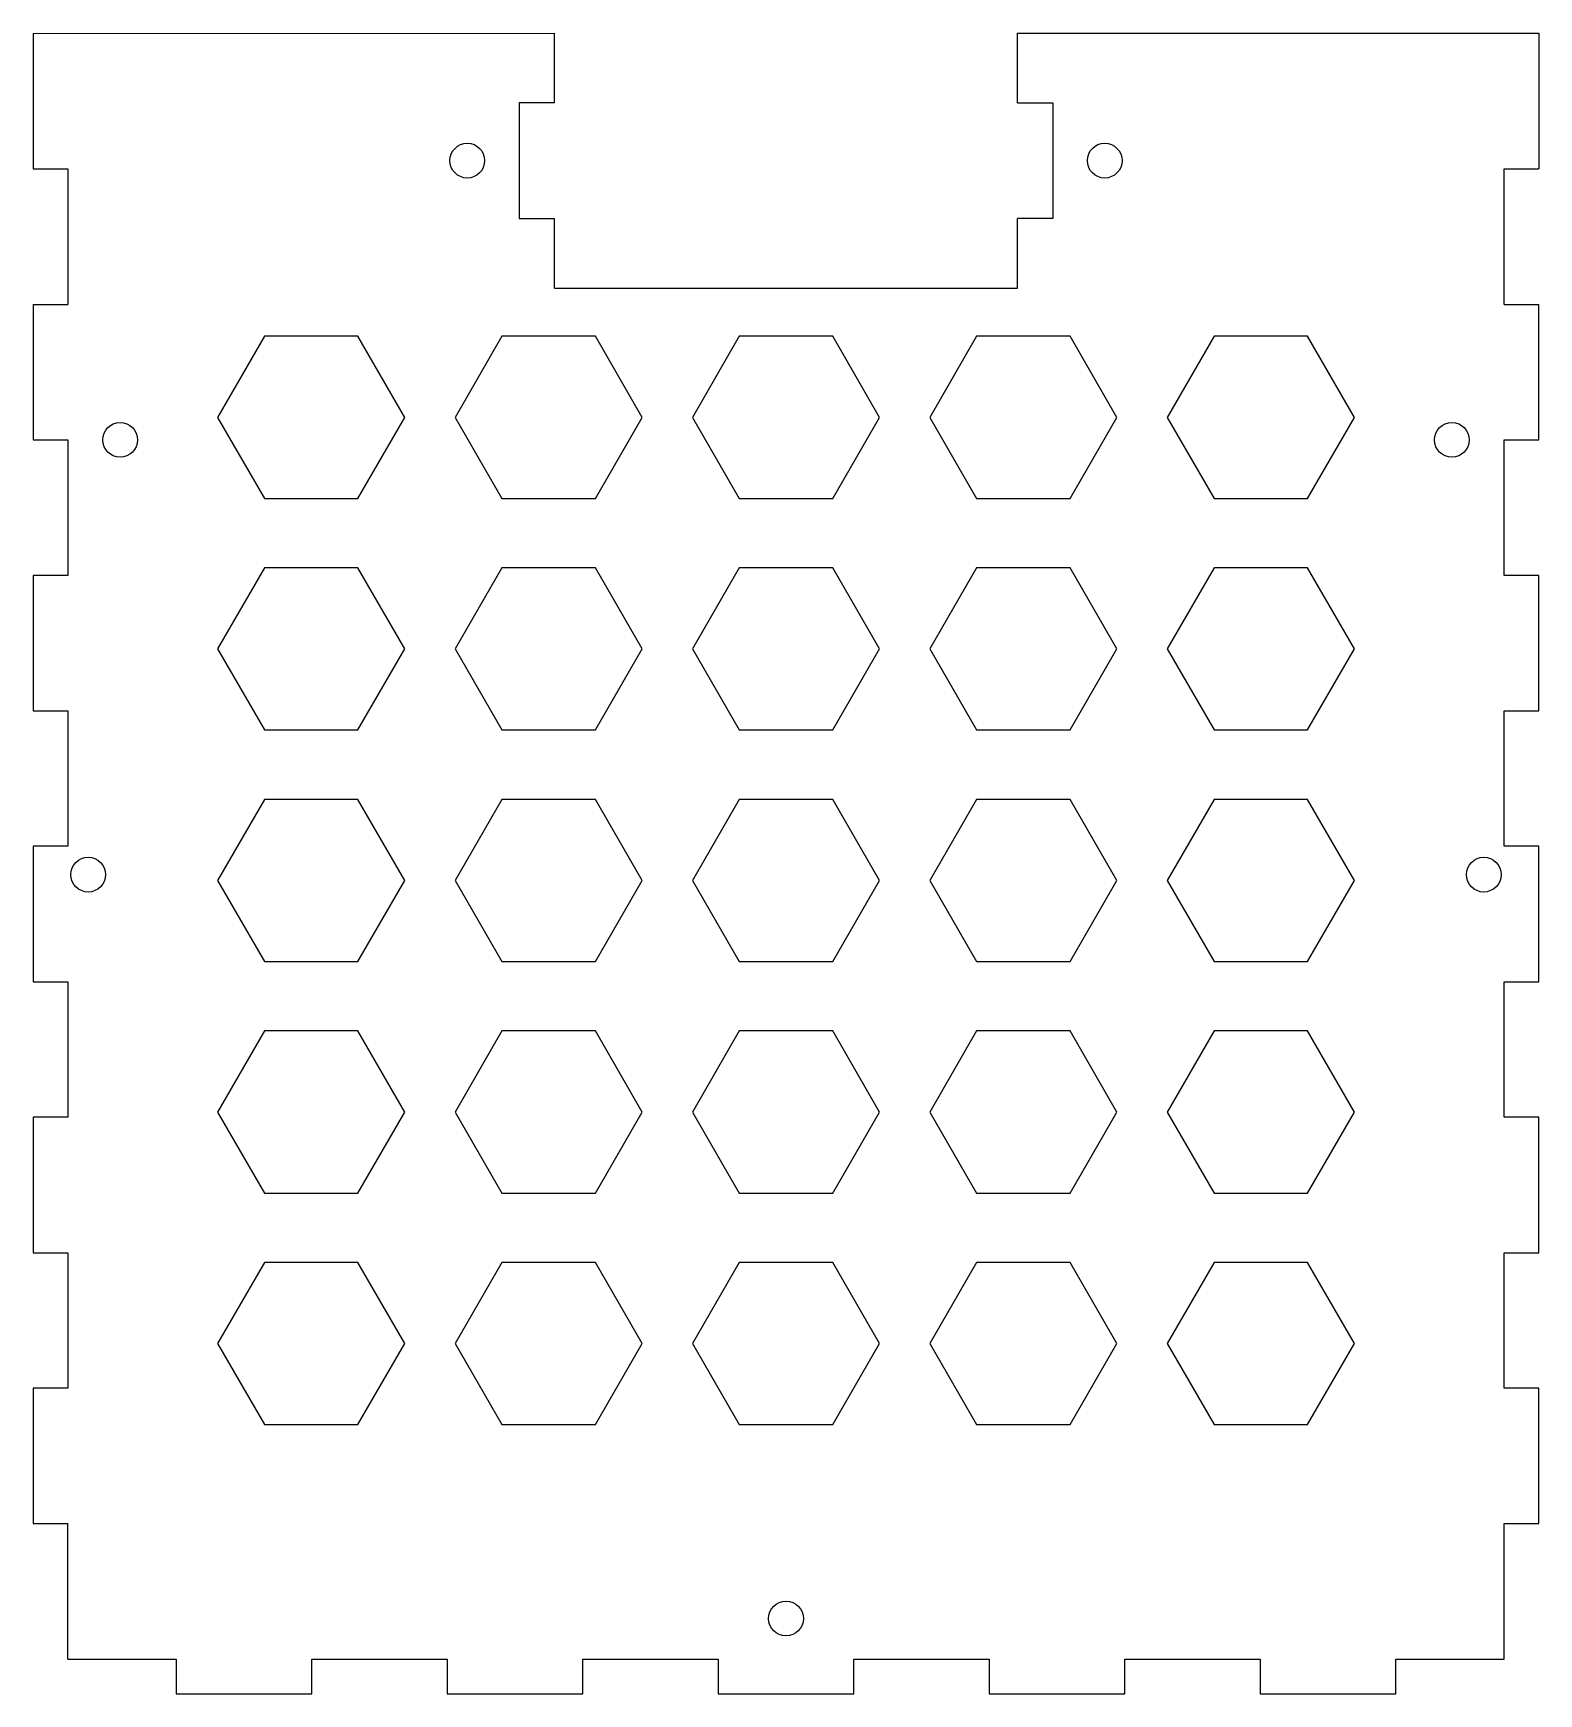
# Model space of a CAD drawing. Extents: x 85 to 215, y -132 to 12.
import ezdxf

# ---------------------------------------------------------------- set-up
doc = ezdxf.new("R2010")
doc.units = 0
doc.layers.add('VISIBLE', color=7, linetype='CONTINUOUS')

msp = doc.modelspace()

# ---------------------------------------------------------------- linework, layer by layer
at = {"layer": 'VISIBLE'}
for p, q in [((84.85, 11.56), (129.85, 11.57)), ((84.85, 11.56), (84.85, -0.15)), ((129.85, 5.57), (129.85, 11.57)), ((169.85, 11.57), (214.85, 11.58)), ((169.85, 5.57), (169.85, 11.57)), ((214.85, 11.58), (214.85, -0.14)), ((129.85, 5.57), (126.8, 5.57)), ((126.8, 5.57), (126.8, -4.43)), ((169.85, 5.57), (172.9, 5.57)), ((172.9, 5.57), (172.9, -4.43)), ((84.85, -0.15), (87.85, -0.15)), ((87.85, -0.15), (87.85, -11.85)), ((211.85, -11.84), (211.85, -0.14)), ((211.85, -0.14), (214.85, -0.14)), ((126.8, -4.43), (129.85, -4.43)), ((129.85, -10.43), (129.85, -4.43)), ((172.9, -4.43), (169.85, -4.43)), ((169.85, -10.43), (169.85, -4.43)), ((129.85, -10.43), (169.85, -10.43)), ((84.85, -11.85), (87.85, -11.85)), ((84.85, -11.85), (84.85, -23.55)), ((211.85, -11.84), (214.85, -11.85)), ((214.85, -23.55), (214.85, -11.85)), ((104.81, -14.6), (100.77, -21.6)), ((112.89, -14.6), (104.81, -14.6)), ((116.93, -21.6), (112.89, -14.6)), ((125.31, -14.6), (121.27, -21.6)), ((133.39, -14.6), (125.31, -14.6)), ((137.43, -21.6), (133.39, -14.6)), ((145.81, -14.6), (141.77, -21.6)), ((153.89, -14.6), (145.81, -14.6)), ((157.93, -21.6), (153.89, -14.6)), ((166.31, -14.6), (162.27, -21.6)), ((174.39, -14.6), (166.31, -14.6)), ((178.43, -21.6), (174.39, -14.6)), ((186.81, -14.6), (182.77, -21.6)), ((194.89, -14.6), (186.81, -14.6)), ((198.93, -21.6), (194.89, -14.6)), ((100.77, -21.6), (104.81, -28.6)), ((112.89, -28.6), (116.93, -21.6)), ((121.27, -21.6), (125.31, -28.6)), ((133.39, -28.6), (137.43, -21.6)), ((141.77, -21.6), (145.81, -28.6)), ((153.89, -28.6), (157.93, -21.6)), ((162.27, -21.6), (166.31, -28.6)), ((174.39, -28.6), (178.43, -21.6)), ((182.77, -21.6), (186.81, -28.6)), ((194.89, -28.6), (198.93, -21.6)), ((84.85, -23.55), (87.85, -23.55)), ((87.85, -23.55), (87.85, -35.25)), ((211.85, -35.25), (211.85, -23.55)), ((211.85, -23.55), (214.85, -23.55)), ((104.81, -28.6), (112.89, -28.6)), ((125.31, -28.6), (133.39, -28.6)), ((145.81, -28.6), (153.89, -28.6)), ((166.31, -28.6), (174.39, -28.6)), ((186.81, -28.6), (194.89, -28.6)), ((87.85, -35.25), (84.85, -35.25)), ((84.85, -35.25), (84.85, -46.95)), ((104.81, -34.6), (100.77, -41.6)), ((112.89, -34.6), (104.81, -34.6)), ((116.93, -41.6), (112.89, -34.6)), ((125.31, -34.6), (121.27, -41.6)), ((133.39, -34.6), (125.31, -34.6)), ((137.43, -41.6), (133.39, -34.6)), ((145.81, -34.6), (141.77, -41.6)), ((153.89, -34.6), (145.81, -34.6)), ((157.93, -41.6), (153.89, -34.6)), ((166.31, -34.6), (162.27, -41.6)), ((174.39, -34.6), (166.31, -34.6)), ((178.43, -41.6), (174.39, -34.6)), ((186.81, -34.6), (182.77, -41.6)), ((194.89, -34.6), (186.81, -34.6)), ((198.93, -41.6), (194.89, -34.6)), ((214.85, -35.25), (211.85, -35.25)), ((214.85, -46.95), (214.85, -35.25)), ((100.77, -41.6), (104.81, -48.6)), ((112.89, -48.6), (116.93, -41.6)), ((121.27, -41.6), (125.31, -48.6)), ((133.39, -48.6), (137.43, -41.6)), ((141.77, -41.6), (145.81, -48.6)), ((153.89, -48.6), (157.93, -41.6)), ((162.27, -41.6), (166.31, -48.6)), ((174.39, -48.6), (178.43, -41.6)), ((182.77, -41.6), (186.81, -48.6)), ((194.89, -48.6), (198.93, -41.6)), ((84.85, -46.95), (87.85, -46.95)), ((87.85, -46.95), (87.85, -58.65)), ((211.85, -58.65), (211.85, -46.95)), ((211.85, -46.95), (214.85, -46.95)), ((104.81, -48.6), (112.89, -48.6)), ((125.31, -48.6), (133.39, -48.6)), ((145.81, -48.6), (153.89, -48.6)), ((166.31, -48.6), (174.39, -48.6)), ((186.81, -48.6), (194.89, -48.6)), ((104.81, -54.6), (100.77, -61.6)), ((112.89, -54.6), (104.81, -54.6)), ((116.93, -61.6), (112.89, -54.6)), ((125.31, -54.6), (121.27, -61.6)), ((133.39, -54.6), (125.31, -54.6)), ((137.43, -61.6), (133.39, -54.6)), ((145.81, -54.6), (141.77, -61.6)), ((153.89, -54.6), (145.81, -54.6)), ((157.93, -61.6), (153.89, -54.6)), ((166.31, -54.6), (162.27, -61.6)), ((174.39, -54.6), (166.31, -54.6)), ((178.43, -61.6), (174.39, -54.6)), ((186.81, -54.6), (182.77, -61.6)), ((194.89, -54.6), (186.81, -54.6)), ((198.93, -61.6), (194.89, -54.6)), ((87.85, -58.65), (84.85, -58.65)), ((84.85, -58.65), (84.85, -70.35)), ((214.85, -58.65), (211.85, -58.65)), ((214.85, -70.35), (214.85, -58.65)), ((100.77, -61.6), (104.81, -68.6)), ((112.89, -68.6), (116.93, -61.6)), ((121.27, -61.6), (125.31, -68.6)), ((133.39, -68.6), (137.43, -61.6)), ((141.77, -61.6), (145.81, -68.6)), ((153.89, -68.6), (157.93, -61.6)), ((162.27, -61.6), (166.31, -68.6)), ((174.39, -68.6), (178.43, -61.6)), ((182.77, -61.6), (186.81, -68.6)), ((194.89, -68.6), (198.93, -61.6)), ((104.81, -68.6), (112.89, -68.6)), ((125.31, -68.6), (133.39, -68.6)), ((145.81, -68.6), (153.89, -68.6)), ((166.31, -68.6), (174.39, -68.6)), ((186.81, -68.6), (194.89, -68.6)), ((84.85, -70.35), (87.85, -70.35)), ((87.85, -70.35), (87.85, -82.05)), ((211.85, -82.05), (211.85, -70.35)), ((211.85, -70.35), (214.85, -70.35)), ((104.81, -74.6), (100.77, -81.6)), ((112.89, -74.6), (104.81, -74.6)), ((116.93, -81.6), (112.89, -74.6)), ((125.31, -74.6), (121.27, -81.6)), ((133.39, -74.6), (125.31, -74.6)), ((137.43, -81.6), (133.39, -74.6)), ((145.81, -74.6), (141.77, -81.6)), ((153.89, -74.6), (145.81, -74.6)), ((157.93, -81.6), (153.89, -74.6)), ((166.31, -74.6), (162.27, -81.6)), ((174.39, -74.6), (166.31, -74.6)), ((178.43, -81.6), (174.39, -74.6)), ((186.81, -74.6), (182.77, -81.6)), ((194.89, -74.6), (186.81, -74.6)), ((198.93, -81.6), (194.89, -74.6)), ((100.77, -81.6), (104.81, -88.6)), ((112.89, -88.6), (116.93, -81.6)), ((121.27, -81.6), (125.31, -88.6)), ((133.39, -88.6), (137.43, -81.6)), ((141.77, -81.6), (145.81, -88.6)), ((153.89, -88.6), (157.93, -81.6)), ((162.27, -81.6), (166.31, -88.6)), ((174.39, -88.6), (178.43, -81.6)), ((182.77, -81.6), (186.81, -88.6)), ((194.89, -88.6), (198.93, -81.6)), ((87.85, -82.05), (84.85, -82.05)), ((84.85, -82.05), (84.85, -93.75)), ((214.85, -82.05), (211.85, -82.05)), ((214.85, -93.75), (214.85, -82.05)), ((104.81, -88.6), (112.89, -88.6)), ((125.31, -88.6), (133.39, -88.6)), ((145.81, -88.6), (153.89, -88.6)), ((166.31, -88.6), (174.39, -88.6)), ((186.81, -88.6), (194.89, -88.6)), ((84.85, -93.75), (87.85, -93.75)), ((87.85, -93.75), (87.85, -105.45)), ((104.81, -94.6), (100.77, -101.6)), ((112.89, -94.6), (104.81, -94.6)), ((116.93, -101.6), (112.89, -94.6)), ((125.31, -94.6), (121.27, -101.6)), ((133.39, -94.6), (125.31, -94.6)), ((137.43, -101.6), (133.39, -94.6)), ((145.81, -94.6), (141.77, -101.6)), ((153.89, -94.6), (145.81, -94.6)), ((157.93, -101.6), (153.89, -94.6)), ((166.31, -94.6), (162.27, -101.6)), ((174.39, -94.6), (166.31, -94.6)), ((178.43, -101.6), (174.39, -94.6)), ((186.81, -94.6), (182.77, -101.6)), ((194.89, -94.6), (186.81, -94.6)), ((198.93, -101.6), (194.89, -94.6)), ((211.85, -105.45), (211.85, -93.75)), ((211.85, -93.75), (214.85, -93.75)), ((100.77, -101.6), (104.81, -108.6)), ((112.89, -108.6), (116.93, -101.6)), ((121.27, -101.6), (125.31, -108.6)), ((133.39, -108.6), (137.43, -101.6)), ((141.77, -101.6), (145.81, -108.6)), ((153.89, -108.6), (157.93, -101.6)), ((162.27, -101.6), (166.31, -108.6)), ((174.39, -108.6), (178.43, -101.6)), ((182.77, -101.6), (186.81, -108.6)), ((194.89, -108.6), (198.93, -101.6)), ((87.85, -105.45), (84.85, -105.45)), ((84.85, -105.45), (84.85, -117.15)), ((214.85, -105.45), (211.85, -105.45)), ((214.85, -117.15), (214.85, -105.45)), ((104.81, -108.6), (112.89, -108.6)), ((125.31, -108.6), (133.39, -108.6)), ((145.81, -108.6), (153.89, -108.6)), ((166.31, -108.6), (174.39, -108.6)), ((186.81, -108.6), (194.89, -108.6)), ((84.85, -117.15), (87.85, -117.15)), ((87.85, -128.85), (87.85, -117.15)), ((211.85, -128.85), (211.85, -117.15)), ((211.85, -117.15), (214.85, -117.15)), ((87.85, -128.85), (97.2, -128.85)), ((97.2, -128.85), (97.2, -131.85)), ((108.9, -131.85), (108.9, -128.85)), ((108.9, -128.85), (120.6, -128.85)), ((120.6, -128.85), (120.6, -131.85)), ((132.3, -131.85), (132.3, -128.85)), ((132.3, -128.85), (144, -128.85)), ((144, -128.85), (144, -131.85)), ((155.7, -131.85), (155.7, -128.85)), ((155.7, -128.85), (167.4, -128.85)), ((167.4, -128.85), (167.4, -131.85)), ((179.1, -131.85), (179.1, -128.85)), ((179.1, -128.85), (190.8, -128.85)), ((190.8, -128.85), (190.8, -131.85)), ((202.5, -131.85), (202.5, -128.85)), ((202.5, -128.85), (211.85, -128.85)), ((97.2, -131.85), (108.9, -131.85)), ((120.6, -131.85), (132.3, -131.85)), ((144, -131.85), (155.7, -131.85)), ((167.4, -131.85), (179.1, -131.85)), ((190.8, -131.85), (202.5, -131.85))]:
    msp.add_line(p, q, dxfattribs=at)
for centre in [(122.33, 0.57), (177.37, 0.57), (92.35, -23.55), (207.35, -23.55), (89.6, -61.1), (210.1, -61.1), (149.85, -125.35)]:
    msp.add_circle(centre, 1.5, dxfattribs=at)

doc.saveas('drawing.dxf')
